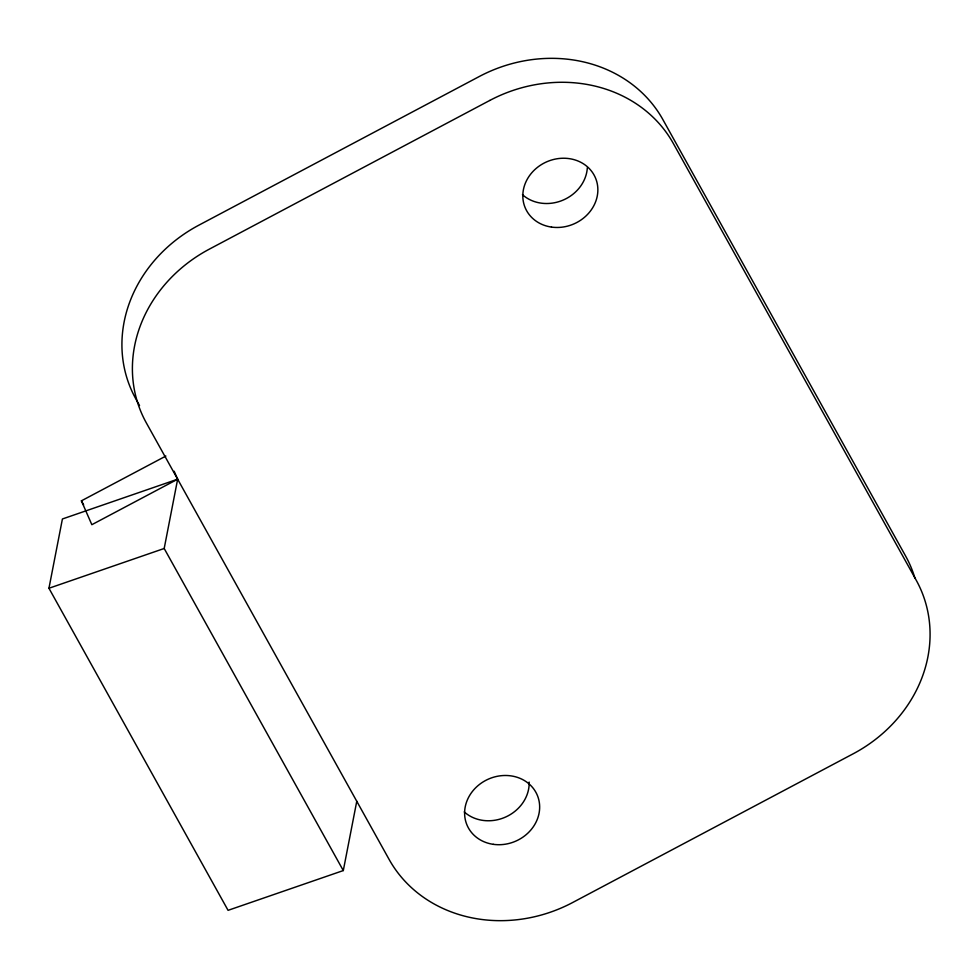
<?xml version="1.0" encoding="UTF-8"?>
<svg xmlns="http://www.w3.org/2000/svg" width="979" height="979" viewBox="0 0 979 979"><rect width="100%" height="100%" fill="white"/><g stroke="black" fill="none" stroke-linecap="round" stroke-linejoin="round"><path stroke-width="1.47" d="M356.772 801.275L343.299 870.564L228.07 910.335L48.95 588.257L62.411 518.98L177.652 479.196L174.176 471.242M343.299 870.564L164.191 548.485L177.652 479.196L91.842 524.695L81.404 500.832L165.879 456.055M48.95 588.257L164.191 548.485M139.532 405.539L135.885 398.979A139.63 123.966 -23.6 0 1 198.847 225.182L479.306 76.497A139.63 123.966 -23.6 0 1 662.881 119.585L905.624 556.06A139.63 123.966 -23.6 0 1 914.912 578.112M81.404 500.832L83.631 504.846M587.327 167.764A38.181 33.898 -23.6 0 1 562.68 200.279A38.181 33.898 -23.6 0 1 522.456 194.674M529.162 782.074A38.181 33.898 -23.6 0 1 505.959 816.878A38.181 33.898 -23.6 0 1 464.242 811.921M489.781 100.445L209.335 249.143A139.63 123.966 -23.6 0 0 146.36 422.94L389.104 859.415A139.63 123.966 -23.6 0 0 572.691 902.503L853.137 753.818A139.63 123.966 -23.6 0 0 916.111 580.021L673.368 143.534A139.63 123.966 -23.6 0 0 489.781 100.445M551.471 227.079A38.181 33.898 -23.6 0 0 596.346 180.246A38.181 33.898 -23.6 0 0 533.188 171.227A38.181 33.898 -23.6 0 0 551.471 227.079M493.269 844.326A38.181 33.898 -23.6 0 0 538.144 797.493A38.181 33.898 -23.6 0 0 474.986 788.474A38.181 33.898 -23.6 0 0 493.269 844.326"/></g></svg>
